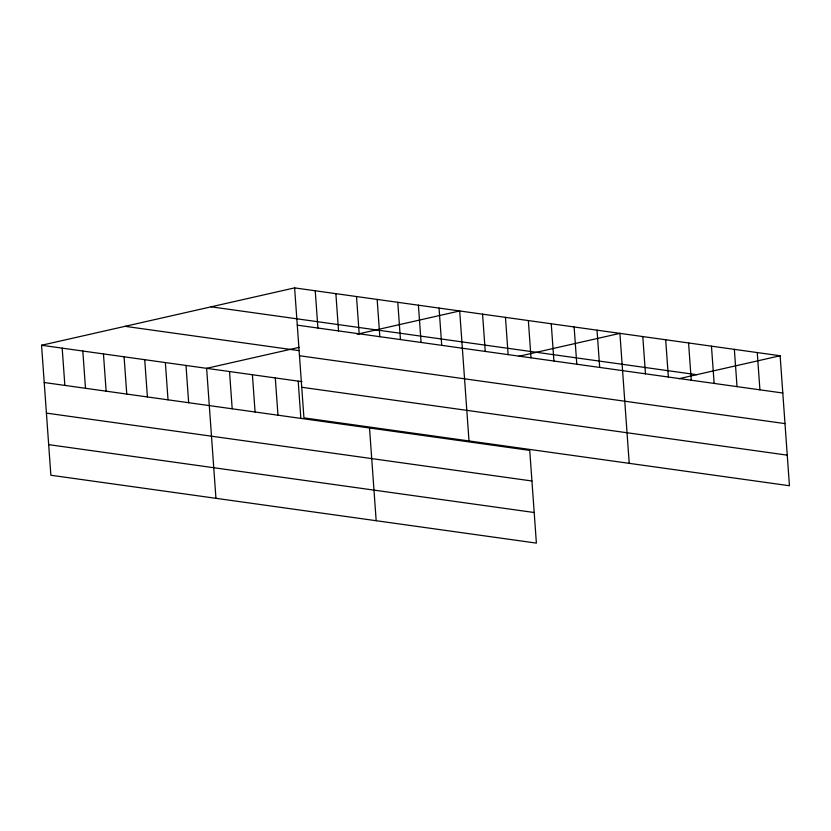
<?xml version="1.0" encoding="UTF-8"?>
<svg xmlns="http://www.w3.org/2000/svg" width="831" height="831" viewBox="0 0 831 831"><rect width="100%" height="100%" fill="white"/><g stroke="black" fill="none" stroke-linecap="round" stroke-linejoin="round"><path stroke-width="1.25" d="M44.22 382.52L529.742 450.392L536.39 543.11L50.868 475.239L41.55 345.26L294.61 287.89L780.132 355.761L789.45 485.74L303.928 417.868L294.61 287.89M298.994 347.389L206.628 368.33L215.946 498.32M357.195 334.197L459.688 310.96L469.006 440.949M518.689 356.312L619.905 333.366L629.223 463.345M678.906 378.707L780.132 355.761M211.095 306.816L696.627 374.688M297.28 325.15L782.802 393.021M125.055 326.323L299.035 350.64M299.472 355.741L784.994 423.613M41.55 345.26L301.996 381.668M301.736 387.267L787.258 455.149M46.411 413.111L531.944 480.993M48.676 444.637L534.198 512.519M757.249 352.562L759.918 389.822M734.355 349.363L737.024 386.623M711.461 346.163L714.141 383.423M688.577 342.964L691.247 380.224M665.683 339.765L668.363 377.025M642.799 336.565L645.469 373.815M597.022 330.156L599.691 367.416M574.128 326.957L576.797 364.217M551.244 323.758L553.913 361.018M528.35 320.558L531.019 357.818M505.466 317.359L508.136 354.619M482.572 314.16L485.242 351.42M439.048 308.083L441.718 345.332M418.419 305.195L421.088 342.455M397.779 302.307L400.449 339.567M377.149 299.42L379.819 336.68M369.525 427.996L376.173 520.715M356.509 296.542L359.179 333.802M335.88 293.655L338.549 330.915M315.24 290.767L317.909 328.027M298.184 381.128L300.853 418.388M275.3 377.928L277.97 415.188M252.406 374.729L255.075 411.989M229.522 371.53L232.192 408.79M185.999 365.453L188.668 402.713M165.359 362.565L168.028 399.825M144.729 359.678L147.399 396.938M124.089 356.8L126.759 394.05M103.46 353.913L106.129 391.172M82.82 351.025L85.489 388.285M62.19 348.137L64.86 385.397"/></g></svg>
